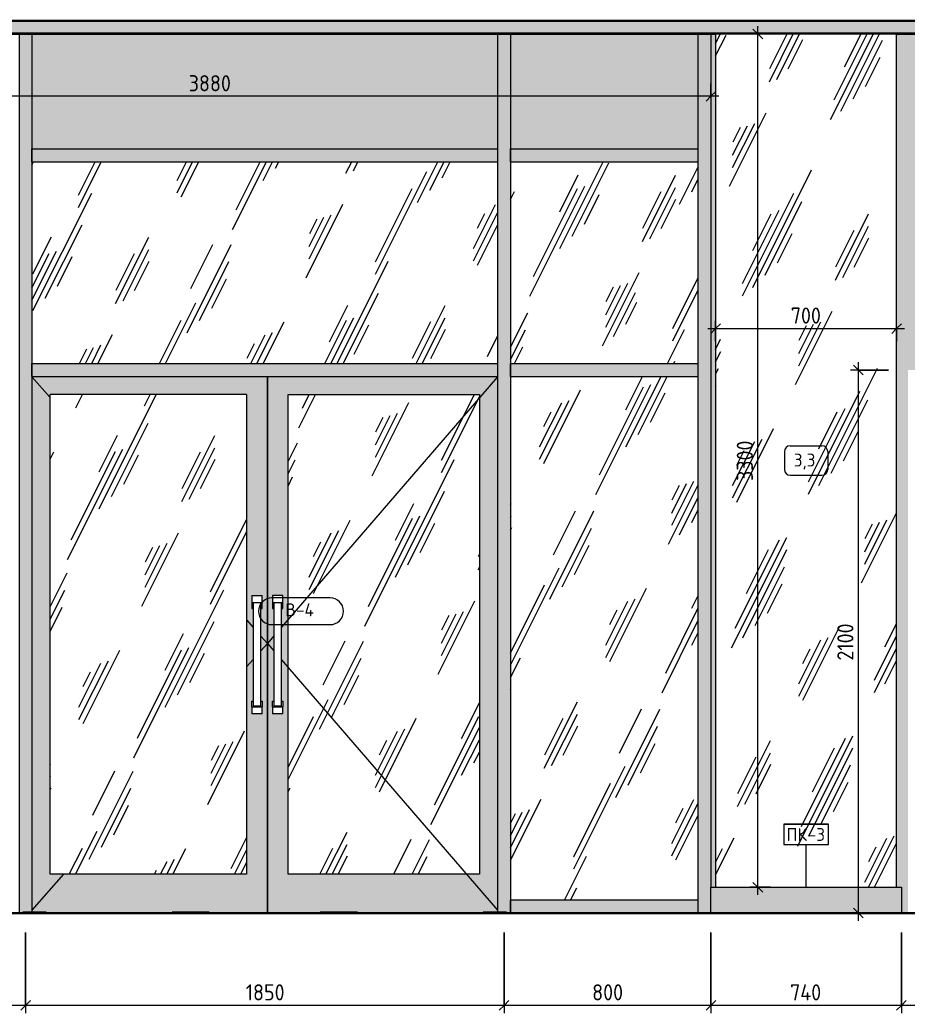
# Model space of a CAD drawing. Header units: millimetres. Extents: x 855 to 103073, y -1987 to 27400.
# Drawn here: x 76845 to 80275, y -387 to 3454 of the extents above; entities that cross this region are included whole.
import ezdxf

# ---------------------------------------------------------------- set-up
doc = ezdxf.new("R2010")
doc.units = ezdxf.units.MM
for name, color, linetype, lineweight in [('A-ANNO-DIMS', 7, 'Continuous', 9), ('A-ANNO-DIMS-25', 7, 'Continuous', 9), ('A-DETL', 7, 'Continuous', 9), ('A-DOOR', 7, 'Continuous', 9), ('A-DOOR-IDEN', 7, 'Continuous', 9), ('A-FLOR', 7, 'Continuous', 9), ('A-GENM', 7, 'Continuous', 9), ('A-GENM-IDEN', 7, 'Continuous', 9), ('A-GLAZ-CURT', 7, 'Continuous', 9), ('A-GLAZ-CWMG', 7, 'Continuous', 9), ('A-WALL-PATT', 7, 'Continuous', 9), ('I-FURN-IDEN', 7, 'Continuous', 9), ('I-WALL', 7, 'Continuous', 9)]:
    doc.layers.add(name, color=color, linetype=linetype, lineweight=lineweight)
for name, color, linetype, lineweight, true_color in [('A-CLNG-1', 7, 'Continuous', 9, 0x787878), ('A-CLNG-FNSH-1', 7, 'Continuous', 30, 0x3c3c3c), ('A-DETL-GENF-3', 9, 'Continuous', 9, 0x808080), ('A-DOOR-GLAZ', 7, 'Continuous', 9, 0x8080ff), ('A-FLOR-1', 7, 'Continuous', 9, 0x787878), ('A-FLOR-FNSH-2', 7, 'Continuous', 30, 0x3c3c3c)]:
    doc.layers.add(name, color=color, linetype=linetype, lineweight=lineweight, true_color=true_color)
doc.styles.add('GOST Common_4', font='GOST_Common.ttf', dxfattribs={"height": 50})
doc.styles.add('ISOCPEUR_1', font='isocpeur.ttf', dxfattribs={"width": 0.9, "height": 62.5})
doc.dimstyles.new('ISO-2_5_0_9К_БОЛЬШОЙ', dxfattribs={"dimscale": 304.8, "dimtxt": 62.248823, "dimasz": 0.123031, "dimexe": 0.098425, "dimexo": 0.246063, "dimgap": 0, "dimtad": 1, "dimdec": 0, "dimrnd": 10, "dimzin": 0, "dimdsep": 46, "dimtxsty": 'ISOCPEUR_1', "dimblk1": 'OBLIQUE', "dimblk2": 'OBLIQUE', "dimsah": 1, "dimcen": 0.09, "dimdle": 0.098425, "dimazin": 0, "dimtfac": 1, "dimtdec": 4, "dimtix": 1, "dimtmove": 0, "dimatfit": 3, "dimfxl": 1, "dimtvp": 1, "dimtolj": 1, "dimtzin": 0, "dimarcsym": 2})
pattern_1 = [(63.435, (63.5, 31.75), (-255.583, 766.747), [317.5, -190.5, 317.5, -190.5, -403.903]), (63.435, (63.5, 31.75), (-255.583, 766.747), [-1016, 127, -276.9]), (63.435, (47.6, 47.6), (-255.583, 766.747), [254, -317.5, 190.5, -190.5, -467.403]), (63.435, (47.6, 47.6), (-255.583, 766.747), [-952.5, 222.25, -245.15]), (63.435, (47.6, 95.25), (-255.583, 766.747), [190.5, -381, 127, -190.5, -530.903]), (63.435, (47.6, 95.25), (-255.583, 766.747), [-889, 285.75, -245.15]), (63.435, (95.25, 47.6), (-255.583, 766.747), [190.5, -381, 158.75, -6404.65]), (63.435, (142.9, 95.25), (-255.583, 766.747), [95.25, -476.25, 63.5, -6499.9]), (63.435, (63.5, 174.6), (-255.583, 766.747), [63.5, -476.25, 63.5, -254, -562.653]), (63.435, (63.5, 174.6), (-255.583, 766.747), [-857.25, 158.75, -403.9]), (63.435, (349.25, 127), (-255.583, 766.747), [317.5, -476.25, 381, -251.503]), (63.435, (349.25, 79.4), (-255.583, 766.747), [444.5, -317.5, 476.25, -188.003]), (63.435, (381, 95.25), (-255.583, 766.747), [508, -254, 381, -276.903]), (63.435, (428.6, 142.9), (-255.583, 766.747), [317.5, -444.5, 254, -403.903]), (63.435, (381, 238.1), (-255.583, 766.747), [158.75, -635, 190.5, -435.653]), (63.435, (476.25, 190.5), (-255.583, 766.747), [127, -635, 127, -530.903])]

# ---------------------------------------------------------------- blocks, each defined once
blk = doc.blocks.new('Прямоугольный импост - Импост структурный с накладкой - 190мм-31924846-Развертка 1_02-5')
at = {"layer": 'A-GLAZ-CWMG'}
blk.add_hatch(color=256, dxfattribs=at).paths.add_polyline_path([(-3770, 0), (-3730, 0), (-3730, 2100), (-3780, 2100), (-3780, 0)])
blk.add_line((-3780, 2100), (-3780, 0), dxfattribs=at)
blk = doc.blocks.new('Прямоугольный импост - Импост структурный с накладкой - 190мм-31924841-Развертка 1_02-5')
at = {"layer": 'A-GLAZ-CWMG'}
blk.add_hatch(color=256, dxfattribs=at).paths.add_polyline_path([(-6395, 0), (-6390, 0), (-6390, 2), (-6355, 2), (-6355, 2100), (-6405, 2100), (-6405, 0)])
for p, q in [((-6405, 2100), (-6405, 0)), ((-6355, 2100), (-6355, 2))]:
    blk.add_line(p, q, dxfattribs=at)
blk = doc.blocks.new('Системная панель - Стекло - 40мм-33226606-Развертка 1_02-5')
at = {"layer": 'A-GLAZ-CURT'}
h = blk.add_hatch(dxfattribs=at)
h.set_pattern_fill('FP_53', color=256, style=0, pattern_type=2)
h.set_pattern_definition(pattern_1)
h.paths.add_polyline_path([(-6322.6, 2125), (-4555, 2125), (-4555, 2905), (-6355, 2905), (-6355, 2125)])
blk = doc.blocks.new('Прямоугольный импост - Импост структурный с накладкой - 190мм-33226607-Развертка 1_02-5')
at = {"layer": 'A-GLAZ-CWMG'}
blk.add_hatch(color=256, dxfattribs=at).paths.add_polyline_path([(-3750, 2100), (-3730, 2100), (-3730, 2930), (-3780, 2930), (-3780, 2100), (-3770, 2100)])
blk.add_line((-3780, 2930), (-3780, 2100), dxfattribs=at)
blk = doc.blocks.new('Прямоугольный импост - Импост структурный с накладкой - 190мм-33226602-Развертка 1_02-5')
at = {"layer": 'A-GLAZ-CWMG'}
blk.add_hatch(color=256, dxfattribs=at).paths.add_polyline_path([(-6380, 2100), (-6355, 2100), (-6355, 2930), (-6405, 2930), (-6405, 2100), (-6395, 2100)])
for p, q in [((-6405, 2930), (-6405, 2100)), ((-6355, 2930), (-6355, 2100))]:
    blk.add_line(p, q, dxfattribs=at)
blk = doc.blocks.new('Прямоугольный импост - Импост структурный с накладкой - 190мм-31923822-Развертка 1_02-5')
at = {"layer": 'A-GLAZ-CWMG'}
blk.add_hatch(color=256, dxfattribs=at).paths.add_polyline_path([(-5365, 2075), (-4555, 2075), (-4555, 2125), (-6355, 2125), (-6355, 2075), (-5435, 2075)])
for p, q in [((-6355, 2075), (-6355, 2125)), ((-6355, 2125), (-4555, 2125)), ((-4555, 2125), (-4555, 2075)), ((-6355, 2075), (-4555, 2075))]:
    blk.add_line(p, q, dxfattribs=at)
blk = doc.blocks.new('Дверь_Витражная_остекление_ - ДВН_CОШ в витраже В-6-31924853-Развертка 1_02-5')
at = {"layer": 'A-DOOR'}
h = blk.add_hatch(color=256, dxfattribs=at)
h.paths.add_polyline_path([(-6005, 0), (-5813.3, 0), (-5813.3, 2), (-5445, 2), (-5445, 2075), (-6355, 2075), (-6355, 2), (-6299.8, 2), (-6299.8, 0), (-6257.1, 0)])
h.paths.add_polyline_path([(-5525, 150), (-6285, 150), (-6285, 2005), (-5525, 2005), (-5525, 431.4)])
h.paths.add_polyline_path([(-5504.3, 770), (-5505, 770), (-5505, 820), (-5500, 820), (-5500, 1177.5), (-5505, 1177.5), (-5505, 1227.5), (-5465, 1227.5), (-5465, 1177.5), (-5470, 1177.5), (-5470, 820), (-5465, 820), (-5465, 770), (-5502.3, 770)])
h = blk.add_hatch(color=256, dxfattribs=at)
h.paths.add_polyline_path([(-4625, 0), (-4610.2, 0), (-4610.2, 2), (-4555, 2), (-4555, 2075), (-5445, 2075), (-5445, 2), (-5096.7, 2), (-5096.7, 0), (-4631.2, 0)])
h.paths.add_polyline_path([(-4625, 150), (-5365, 150), (-5365, 2005), (-4625, 2005), (-4625, 863.2)])
h.paths.add_polyline_path([(-5399.8, 770), (-5425, 770), (-5425, 820), (-5420, 820), (-5420, 1177.5), (-5425, 1177.5), (-5425, 1227.5), (-5385, 1227.5), (-5385, 1177.5), (-5390, 1177.5), (-5390, 820), (-5385, 820), (-5385, 770), (-5395, 770)])
h = blk.add_hatch(dxfattribs=at)
h.set_pattern_fill('FP_53', color=256, style=0, pattern_type=2)
h.set_pattern_definition(pattern_1)
h.paths.add_polyline_path([(-5525, 150), (-5525, 2005), (-6285, 2005), (-6285, 150), (-5701.4, 150)])
h = blk.add_hatch(dxfattribs=at)
h.set_pattern_fill('FP_53', color=256, style=0, pattern_type=2)
h.set_pattern_definition(pattern_1)
h.paths.add_polyline_path([(-5365, 150), (-4625, 150), (-4625, 2005), (-5365, 2005), (-5365, 431.4)])
for p, q in [((-5445, 2075), (-5445, 2)), ((-5445, 2), (-5445, 2075)), ((-6355, 2073.7), (-6285, 1994.3)), ((-4555, 2073.4), (-5390, 1106.2)), ((-5365, 150), (-5365, 2005)), ((-5365, 2005), (-4625, 2005)), ((-4625, 2005), (-4625, 150)), ((-5505, 1227.5), (-5505, 1200)), ((-5505, 1227.5), (-5465, 1227.5)), ((-5465, 1200), (-5505, 1200)), ((-5505, 1200), (-5505, 1177.5)), ((-5500, 1200), (-5500, 800)), ((-5470, 800), (-5470, 1200)), ((-5465, 1200), (-5465, 1227.5)), ((-5465, 1177.5), (-5465, 1200)), ((-5425, 1227.5), (-5425, 1200)), ((-5385, 1227.5), (-5425, 1227.5)), ((-5385, 1200), (-5425, 1200)), ((-5425, 1200), (-5425, 1177.5)), ((-5420, 1200), (-5420, 800)), ((-5390, 800), (-5390, 1200)), ((-5385, 1200), (-5385, 1227.5)), ((-5385, 1177.5), (-5385, 1200)), ((-5505, 1177.5), (-5500, 1177.5)), ((-5470, 1177.5), (-5465, 1177.5)), ((-5425, 1177.5), (-5420, 1177.5)), ((-5390, 1177.5), (-5385, 1177.5)), ((-5524.9, 1133.1), (-5500, 1104.8)), ((-5470, 1070.8), (-5445, 1042.5)), ((-5445, 1042.5), (-5470, 1014.2)), ((-5420, 1071.5), (-5445, 1042.5)), ((-5445, 1042.5), (-5420, 1013.5)), ((-5500, 980.2), (-5525, 951.8)), ((-5390, 978.8), (-4555, 11.6)), ((-5505, 797.5), (-5505, 820)), ((-5505, 820), (-5500, 820)), ((-5470, 820), (-5465, 820)), ((-5465, 820), (-5465, 797.5)), ((-5425, 797.5), (-5425, 820)), ((-5425, 820), (-5420, 820)), ((-5390, 820), (-5385, 820)), ((-5385, 820), (-5385, 797.5)), ((-5505, 797.5), (-5505, 770)), ((-5505, 797.5), (-5465, 797.5)), ((-5465, 770), (-5505, 770)), ((-5470, 800), (-5500, 800)), ((-5465, 770), (-5465, 797.5)), ((-5425, 797.5), (-5425, 770)), ((-5425, 797.5), (-5385, 797.5)), ((-5385, 770), (-5425, 770)), ((-5390, 800), (-5420, 800)), ((-5385, 770), (-5385, 797.5)), ((-6232.6, 150), (-6355, 11.3)), ((-4625, 150), (-5365, 150))]:
    blk.add_line(p, q, dxfattribs=at)
at = {"layer": 'A-DOOR-GLAZ'}
for p, q in [((-5525, 2005), (-6285, 2005)), ((-6285, 150), (-6285, 2005)), ((-5525, 2005), (-5525, 150)), ((-5525, 150), (-6285, 150))]:
    blk.add_line(p, q, dxfattribs=at)
blk = doc.blocks.new('Системная панель - Стекло - 40мм-31924990-Развертка 1_02-5')
at = {"layer": 'A-GLAZ-CURT'}
h = blk.add_hatch(dxfattribs=at)
h.set_pattern_fill('FP_53', color=256, style=0, pattern_type=2)
h.set_pattern_definition(pattern_1)
h.paths.add_polyline_path([(-3780, 50), (-3780, 2075), (-4505, 2075), (-4505, 50), (-3837.6, 50)])
blk = doc.blocks.new('Системная панель - Стекло - 40мм-33226609-Развертка 1_02-5')
at = {"layer": 'A-GLAZ-CURT'}
h = blk.add_hatch(dxfattribs=at)
h.set_pattern_fill('FP_53', color=256, style=0, pattern_type=2)
h.set_pattern_definition(pattern_1)
h.paths.add_polyline_path([(-3837.6, 2125), (-3780, 2125), (-3780, 2905), (-4505, 2905), (-4505, 2125)])
blk = doc.blocks.new('Прямоугольный импост - Импост структурный с накладкой - 190мм-23800918-Развертка 1_02-5')
at = {"layer": 'A-GLAZ-CWMG'}
blk.add_hatch(color=256, dxfattribs=at).paths.add_polyline_path([(-3780, 0), (-3780, 50), (-4505, 50), (-4505, 0), (-3795.4, 0)])
for p, q in [((-4505, 0), (-4505, 50)), ((-3780, 50), (-4505, 50)), ((-3780, 50), (-3780, 0))]:
    blk.add_line(p, q, dxfattribs=at)
blk = doc.blocks.new('Прямоугольный импост - Импост структурный с накладкой - 190мм-23800919-Развертка 1_02-5')
at = {"layer": 'A-GLAZ-CWMG'}
blk.add_hatch(color=256, dxfattribs=at).paths.add_polyline_path([(-3780, 2075), (-3780, 2125), (-4505, 2125), (-4505, 2075), (-3837.6, 2075)])
for p, q in [((-4505, 2075), (-4505, 2125)), ((-4505, 2125), (-3780, 2125)), ((-3780, 2125), (-3780, 2075)), ((-4505, 2075), (-3780, 2075))]:
    blk.add_line(p, q, dxfattribs=at)
blk = doc.blocks.new('Прямоугольный импост - Импост структурный с накладкой - 190мм-V26-Развертка 1_02-5')
at = {"layer": 'A-GLAZ-CWMG'}
blk.add_hatch(color=256, dxfattribs=at).paths.add_polyline_path([(-4515, 0), (-4505, 0), (-4505, 2100), (-4555, 2100), (-4555, 2), (-4520, 2), (-4520, 0)])
for p, q in [((-4555, 2100), (-4555, 2)), ((-4505, 2100), (-4505, 0))]:
    blk.add_line(p, q, dxfattribs=at)
blk = doc.blocks.new('Плинтус - Плинтус керамогранит бежевый-32865245-Развертка 1_02-5')
at = {"layer": 'A-GENM'}
blk.add_hatch(color=256, dxfattribs=at).paths.add_polyline_path([(-3216.3, 0), (-2993.2, 0), (-2993.2, 100), (-3730, 100), (-3730, 0), (-3478.4, 0)])
for p, q in [((-3730, 100), (-3712, 100)), ((-3730, 0), (-3730, 100)), ((-3012, 100), (-2993.2, 100)), ((-2993.2, 100), (-2993.2, 0))]:
    blk.add_line(p, q, dxfattribs=at)
blk = doc.blocks.new('Прямоугольный импост - Импост структурный с накладкой - 190мм-32634297-Развертка 1_02-5')
at = {"layer": 'A-GLAZ-CWMG'}
blk.add_hatch(color=256, dxfattribs=at).paths.add_polyline_path([(-3750, 3450), (-3730, 3450), (-3730, 3454.2), (-3780, 3454.2), (-3780, 3450), (-3770, 3450)])
blk.add_line((-3780, 3454.2), (-3780, 3450), dxfattribs=at)
blk = doc.blocks.new('Прямоугольный импост - Импост структурный с накладкой - 190мм-32634129-Развертка 1_02-5')
at = {"layer": 'A-GLAZ-CWMG'}
blk.add_hatch(color=256, dxfattribs=at).paths.add_polyline_path([(-6322.6, 3450), (-4555, 3450), (-4555, 3454.2), (-6355, 3454.2), (-6355, 3450)])
for p, q in [((-6355, 3450), (-6355, 3454.2)), ((-4555, 3454.2), (-4555, 3450))]:
    blk.add_line(p, q, dxfattribs=at)
blk = doc.blocks.new('Прямоугольный импост - Импост структурный с накладкой - 190мм-22858574-Развертка 1_02-5')
at = {"layer": 'A-GLAZ-CWMG'}
blk.add_hatch(color=256, dxfattribs=at).paths.add_polyline_path([(-3780, 3450), (-3780, 3454.2), (-4505, 3454.2), (-4505, 3450), (-3837.6, 3450)])
for p, q in [((-4505, 3450), (-4505, 3454.2)), ((-3780, 3454.2), (-3780, 3450))]:
    blk.add_line(p, q, dxfattribs=at)
blk = doc.blocks.new('Прямоугольный импост - Импост структурный с накладкой - 190мм-32634286-Развертка 1_02-5')
at = {"layer": 'A-GLAZ-CWMG'}
blk.add_hatch(color=256, dxfattribs=at).paths.add_polyline_path([(-6990, 3450), (-6980, 3450), (-6980, 3454.2), (-7030, 3454.2), (-7030, 3450), (-7020, 3450)])
for p, q in [((-7030, 3454.2), (-7030, 3450)), ((-6980, 3454.2), (-6980, 3450))]:
    blk.add_line(p, q, dxfattribs=at)
blk = doc.blocks.new('Системная панель - Стемалит желтый-33226646-Развертка 1_02-5')
at = {"layer": 'A-GLAZ-CURT'}
blk.add_hatch(color=256, dxfattribs=at).paths.add_polyline_path([(-4555, 2955), (-4555, 3400), (-6355, 3400), (-6355, 2955), (-5080.1, 2955)])
blk = doc.blocks.new('Системная панель - Стемалит желтый-33226647-Развертка 1_02-5')
at = {"layer": 'A-GLAZ-CURT'}
blk.add_hatch(color=256, dxfattribs=at).paths.add_polyline_path([(-3780, 2955), (-3780, 3400), (-4505, 3400), (-4505, 2955), (-3837.6, 2955)])
blk = doc.blocks.new('Прямоугольный импост - Импост структурный с накладкой - 190мм-33226615-Развертка 1_02-5')
at = {"layer": 'A-GLAZ-CWMG'}
blk.add_hatch(color=256, dxfattribs=at).paths.add_polyline_path([(-3750, 2930), (-3730, 2930), (-3730, 3400), (-3780, 3400), (-3780, 2930), (-3770, 2930)])
blk.add_line((-3780, 3400), (-3780, 2930), dxfattribs=at)
blk = doc.blocks.new('Прямоугольный импост - Импост структурный с накладкой - 190мм-V30-Развертка 1_02-5')
at = {"layer": 'A-GLAZ-CWMG'}
blk.add_hatch(color=256, dxfattribs=at).paths.add_polyline_path([(-5080.1, 2905), (-4555, 2905), (-4555, 2955), (-6355, 2955), (-6355, 2905), (-6322.6, 2905)])
for p, q in [((-6355, 2905), (-6355, 2955)), ((-6355, 2955), (-4555, 2955)), ((-4555, 2955), (-4555, 2905)), ((-6355, 2905), (-4555, 2905))]:
    blk.add_line(p, q, dxfattribs=at)
blk = doc.blocks.new('Прямоугольный импост - Импост структурный с накладкой - 190мм-V31-Развертка 1_02-5')
at = {"layer": 'A-GLAZ-CWMG'}
blk.add_hatch(color=256, dxfattribs=at).paths.add_polyline_path([(-3780, 2905), (-3780, 2955), (-4505, 2955), (-4505, 2905), (-3837.6, 2905)])
for p, q in [((-4505, 2905), (-4505, 2955)), ((-4505, 2955), (-3780, 2955)), ((-3780, 2955), (-3780, 2905)), ((-4505, 2905), (-3780, 2905))]:
    blk.add_line(p, q, dxfattribs=at)
blk = doc.blocks.new('Прямоугольный импост - Импост структурный с накладкой - 190мм-33226604-Развертка 1_02-5')
at = {"layer": 'A-GLAZ-CWMG'}
blk.add_hatch(color=256, dxfattribs=at).paths.add_polyline_path([(-6990, 2930), (-6980, 2930), (-6980, 3400), (-7030, 3400), (-7030, 2930), (-7020, 2930)])
for p, q in [((-7030, 3400), (-7030, 2930)), ((-6980, 3400), (-6980, 2930))]:
    blk.add_line(p, q, dxfattribs=at)
blk = doc.blocks.new('М_двери - Типоразмер_рамка-25223575-Развертка 1_02-5')
at = {"layer": 'A-DOOR-IDEN'}
for p, q in [((-18021.8, 1268.4), (-18246.6, 1268.4)), ((-18246.6, 1164.4), (-18021.8, 1164.4))]:
    blk.add_line(p, q, dxfattribs=at)
for centre, start, end in [((-18246.6, 1216.4), 90, 270), ((-18021.8, 1216.4), 270, 90)]:
    blk.add_arc(centre, 52, start, end, dxfattribs=at)
blk = doc.blocks.new('Mark Reiling - Mark Reiling-26174330-Развертка 1_02-5')
at = {"layer": 'A-GENM-IDEN'}
for p, q in [((-1011.7, 343.8), (-1011.7, 264.9)), ((-1011.7, 343.8), (-838.3, 343.8)), ((-838.3, 343.8), (-1011.7, 343.8)), ((-1011.7, 343.8), (-1011.7, 264.9)), ((-838.3, 264.9), (-838.3, 343.8)), ((-838.3, 264.9), (-838.3, 343.8)), ((-1011.7, 264.9), (-838.3, 264.9)), ((-1011.7, 264.9), (-838.3, 264.9))]:
    blk.add_line(p, q, dxfattribs=at)
blk = doc.blocks.new('DIMBLOCK70-Развертка 1_02-5')
at = {"layer": 'A-ANNO-DIMS-25'}
for p, q in [((80253.2, -75), (80253.2, -387.1)), ((80253.2, -357.1), (80253.2, -75.1)), ((81703.2, -75), (81703.2, -387.1)), ((81703.2, -357.1), (81703.2, -75.1)), ((81703.2, -357.1), (80253.2, -357.1))]:
    blk.add_line(p, q, dxfattribs=at)
at = {"layer": 'A-ANNO-DIMS-25', "lineweight": 20}
for p, q in [((80253.2, -357.1), (80271.9, -338.3)), ((81703.2, -357.1), (81721.9, -338.3)), ((80253.2, -357.1), (80234.4, -375.8)), ((81703.2, -357.1), (81684.4, -375.8))]:
    blk.add_line(p, q, dxfattribs=at)
at = {"layer": 'A-ANNO-DIMS-25', "color": 0, "insert": (80901.6, -275.4), "char_height": 62.5, "width": 183.873, "attachment_point": 1, "line_spacing_factor": 1.149209, "style": 'ISOCPEUR_1'}
blk.add_mtext('1450', dxfattribs=at)
blk = doc.blocks.new('_Oblique')
at = {"color": 0, "linetype": 'ByBlock', "lineweight": -2}
blk.add_line((-0.5, -0.5), (0.5, 0.5), dxfattribs=at)
blk = doc.blocks.new('DIMBLOCK71-Развертка 1_02-5')
at = {"layer": 'A-ANNO-DIMS-25'}
for p, q in [((79516.4, -75), (79516.4, -387.1)), ((79516.4, -357.1), (79516.4, -75.1)), ((80253.2, -75), (80253.2, -387.1)), ((80253.2, -357.1), (80253.2, -75.1)), ((80253.2, -357.1), (79516.4, -357.1))]:
    blk.add_line(p, q, dxfattribs=at)
at = {"layer": 'A-ANNO-DIMS-25', "lineweight": 20}
for p, q in [((79516.4, -357.1), (79535.2, -338.3)), ((80253.2, -357.1), (80271.9, -338.3)), ((79516.4, -357.1), (79497.7, -375.8)), ((80253.2, -357.1), (80234.4, -375.8))]:
    blk.add_line(p, q, dxfattribs=at)
at = {"layer": 'A-ANNO-DIMS-25', "color": 0, "insert": (79822.5, -275.4), "char_height": 62.5, "width": 149.397, "attachment_point": 1, "line_spacing_factor": 1.149209, "style": 'ISOCPEUR_1'}
blk.add_mtext('740', dxfattribs=at)
blk = doc.blocks.new('DIMBLOCK72-Развертка 1_02-5')
at = {"layer": 'A-ANNO-DIMS-25'}
for p, q in [((78716.4, -75), (78716.4, -387.1)), ((78716.4, -357.1), (78716.4, -75.1)), ((79516.4, -75), (79516.4, -387.1)), ((79516.4, -357.1), (79516.4, -75.1)), ((79516.4, -357.1), (78716.4, -357.1))]:
    blk.add_line(p, q, dxfattribs=at)
at = {"layer": 'A-ANNO-DIMS-25', "lineweight": 20}
for p, q in [((78716.4, -357.1), (78735.2, -338.3)), ((79516.4, -357.1), (79535.2, -338.3)), ((78716.4, -357.1), (78697.7, -375.8)), ((79516.4, -357.1), (79497.7, -375.8))]:
    blk.add_line(p, q, dxfattribs=at)
at = {"layer": 'A-ANNO-DIMS-25', "color": 0, "insert": (79057.2, -275.4), "char_height": 62.5, "width": 142.215, "attachment_point": 1, "line_spacing_factor": 1.149209, "style": 'ISOCPEUR_1'}
blk.add_mtext('800', dxfattribs=at)
blk = doc.blocks.new('DIMBLOCK73-Развертка 1_02-5')
at = {"layer": 'A-ANNO-DIMS-25'}
for p, q in [((76866.4, -75), (76866.4, -387.1)), ((76866.4, -357.1), (76866.4, -75.1)), ((78716.4, -75), (78716.4, -387.1)), ((78716.4, -357.1), (78716.4, -75.1)), ((78716.4, -357.1), (76866.4, -357.1))]:
    blk.add_line(p, q, dxfattribs=at)
at = {"layer": 'A-ANNO-DIMS-25', "lineweight": 20}
for p, q in [((76866.4, -357.1), (76885.2, -338.3)), ((78716.4, -357.1), (78735.2, -338.3)), ((76866.4, -357.1), (76847.7, -375.8)), ((78716.4, -357.1), (78697.7, -375.8))]:
    blk.add_line(p, q, dxfattribs=at)
at = {"layer": 'A-ANNO-DIMS-25', "color": 0, "insert": (77717.8, -275.4), "char_height": 62.5, "width": 176.691, "attachment_point": 1, "line_spacing_factor": 1.149209, "style": 'ISOCPEUR_1'}
blk.add_mtext('1850', dxfattribs=at)
blk = doc.blocks.new('DIMBLOCK74-Развертка 1_02-5')
at = {"layer": 'A-ANNO-DIMS-25'}
for p, q in [((75586.4, -75), (75586.4, -387.1)), ((75586.4, -357.1), (75586.4, -75.1)), ((76866.4, -75), (76866.4, -387.1)), ((76866.4, -357.1), (76866.4, -75.1)), ((76866.4, -357.1), (75586.4, -357.1))]:
    blk.add_line(p, q, dxfattribs=at)
at = {"layer": 'A-ANNO-DIMS-25', "lineweight": 20}
for p, q in [((75586.4, -357.1), (75605.2, -338.3)), ((76866.4, -357.1), (76885.2, -338.3)), ((75586.4, -357.1), (75567.7, -375.8)), ((76866.4, -357.1), (76847.7, -375.8))]:
    blk.add_line(p, q, dxfattribs=at)
at = {"layer": 'A-ANNO-DIMS-25', "color": 0, "insert": (76152.8, -275.4), "char_height": 62.5, "width": 176.691, "attachment_point": 1, "line_spacing_factor": 1.149209, "style": 'ISOCPEUR_1'}
blk.add_mtext('1280', dxfattribs=at)
blk = doc.blocks.new('DIMBLOCK86-Развертка 1_02-5')
at = {"layer": 'A-ANNO-DIMS-25', "lineweight": 20}
for p, q in [((80086.6, 2099.9), (80067.9, 2118.6)), ((80086.6, 2099.9), (80105.4, 2081.1)), ((80086.6, 0), (80067.9, 18.8)), ((80086.6, 0), (80105.4, -18.8))]:
    blk.add_line(p, q, dxfattribs=at)
at = {"layer": 'A-ANNO-DIMS-25'}
for p, q in [((80086.6, -30), (80086.6, 2129.9)), ((80203.2, 2099.9), (80056.6, 2099.9)), ((80086.6, 2099.9), (80203.2, 2099.9)), ((80135.1, 0), (80056.6, 0)), ((80086.6, 0), (80135.1, 0))]:
    blk.add_line(p, q, dxfattribs=at)
at = {"layer": 'A-ANNO-DIMS-25', "color": 0, "insert": (80005, 976.3), "char_height": 62.5, "width": 176.691, "attachment_point": 1, "rotation": 90, "line_spacing_factor": 1.149209, "style": 'ISOCPEUR_1'}
blk.add_mtext('2100', dxfattribs=at)
blk = doc.blocks.new('DIMBLOCK92-Развертка 1_02-5')
at = {"layer": 'A-ANNO-DIMS-25'}
for p, q in [((75636.4, 3355), (75636.4, 3128.6)), ((75636.4, 3158.6), (75636.4, 3355)), ((79516.4, 3207.1), (79516.4, 3128.6)), ((79516.4, 3158.6), (79516.4, 3207.1)), ((79546.4, 3158.6), (75636.4, 3158.6))]:
    blk.add_line(p, q, dxfattribs=at)
at = {"layer": 'A-ANNO-DIMS-25', "lineweight": 20}
for p, q in [((75636.4, 3158.6), (75617.7, 3139.9)), ((75636.4, 3158.6), (75655.2, 3177.4)), ((79516.4, 3158.6), (79497.7, 3139.9)), ((79516.4, 3158.6), (79535.2, 3177.4))]:
    blk.add_line(p, q, dxfattribs=at)
at = {"layer": 'A-ANNO-DIMS-25', "color": 0, "insert": (77497.4, 3240.3), "char_height": 62.5, "width": 189.619, "attachment_point": 1, "line_spacing_factor": 1.149209, "style": 'ISOCPEUR_1'}
blk.add_mtext('3880', dxfattribs=at)
blk = doc.blocks.new('Марка_Мебель - В прямоуг_Balcon_Марка-25523697-Развертка 1_02-5')
at = {"layer": 'I-FURN-IDEN'}
for p, q in [((-3423.4, 1806.9), (-3300.6, 1806.9)), ((-3445.9, 1784.4), (-3445.9, 1715.4)), ((-3278.1, 1784.4), (-3278.1, 1715.6)), ((-3423.5, 1693.1), (-3300.6, 1693.1))]:
    blk.add_line(p, q, dxfattribs=at)
for centre, radius, start, end in [((-3423.4, 1784.4), 22.5, 90, 180), ((-3300.6, 1784.4), 22.5, 0, 90), ((-3423.5, 1715.4), 22.3, 180, 270), ((-3300.6, 1715.6), 22.5, 270, 0)]:
    blk.add_arc(centre, radius, start, end, dxfattribs=at)
blk = doc.blocks.new('DIMBLOCK94-Развертка 1_02-5')
at = {"layer": 'A-ANNO-DIMS-25'}
for p, q in [((79534.4, 2211.8), (79534.4, 2290.2)), ((80234.4, 2211.8), (80234.4, 2290.2)), ((79504.4, 2260.2), (80264.4, 2260.2)), ((79534.4, 2260.2), (79534.4, 2211.8)), ((80234.4, 2260.2), (80234.4, 2211.8))]:
    blk.add_line(p, q, dxfattribs=at)
at = {"layer": 'A-ANNO-DIMS-25', "lineweight": 20}
for p, q in [((79534.4, 2260.2), (79553.2, 2279)), ((80234.4, 2260.2), (80253.2, 2279)), ((79534.4, 2260.2), (79515.7, 2241.5)), ((80234.4, 2260.2), (80215.7, 2241.5))]:
    blk.add_line(p, q, dxfattribs=at)
at = {"layer": 'A-ANNO-DIMS-25', "color": 0, "insert": (79825.2, 2341.9), "char_height": 62.5, "width": 142.215, "attachment_point": 1, "line_spacing_factor": 1.149209, "style": 'ISOCPEUR_1'}
blk.add_mtext('700', dxfattribs=at)
blk = doc.blocks.new('DIMBLOCK95-Развертка 1_02-5')
at = {"layer": 'A-ANNO-DIMS-25', "lineweight": 20}
for p, q in [((79697.8, 3400), (79679.1, 3418.8)), ((79697.8, 3400), (79716.6, 3381.2)), ((79697.8, 100), (79679.1, 118.7)), ((79697.8, 100), (79716.6, 81.2))]:
    blk.add_line(p, q, dxfattribs=at)
at = {"layer": 'A-ANNO-DIMS-25'}
for p, q in [((79697.8, 70), (79697.8, 3430)), ((79746.3, 3400), (79667.8, 3400)), ((79697.8, 3400), (79746.3, 3400)), ((79746.3, 100), (79667.8, 100)), ((79697.8, 100), (79746.3, 100))]:
    blk.add_line(p, q, dxfattribs=at)
at = {"layer": 'A-ANNO-DIMS-25', "color": 0, "insert": (79616.2, 1671), "char_height": 62.5, "width": 189.619, "attachment_point": 1, "rotation": 90, "line_spacing_factor": 1.149209, "style": 'ISOCPEUR_1'}
blk.add_mtext('3300', dxfattribs=at)

msp = doc.modelspace()

# ---------------------------------------------------------------- hatches: boundary and pattern name
at = {"layer": 'A-CLNG-1'}
msp.add_hatch(color=256, dxfattribs=at).paths.add_polyline_path([(82515.2, 3400), (83116.4, 3400), (83116.4, 3450), (63256.4, 3450), (63256.4, 3400), (82230.6, 3400)])
at = {"layer": 'A-DETL-GENF-3'}
h = msp.add_hatch(dxfattribs=at)
h.set_pattern_fill('FP_53', color=256, style=0, pattern_type=2)
h.set_pattern_definition([(63.435, (83309.9, 31.75), (-255.583, 766.75), [317.5, -190.5, 317.5, -190.5, -403.903]), (63.435, (83309.9, 31.75), (-255.583, 766.75), [-1016, 127, -276.9]), (63.435, (83294.03, 47.6), (-255.583, 766.75), [254, -317.5, 190.5, -190.5, -467.403]), (63.435, (83294.03, 47.6), (-255.583, 766.75), [-952.5, 222.25, -245.15]), (63.435, (83294.03, 95.25), (-255.58, 766.75), [190.5, -381, 127, -190.5, -530.903]), (63.435, (83294.03, 95.25), (-255.58, 766.75), [-889, 285.75, -245.15]), (63.435, (83341.66, 47.6), (-255.583, 766.75), [190.5, -381, 158.75, -6404.65]), (63.435, (83389.3, 95.25), (-255.583, 766.75), [95.25, -476.25, 63.5, -6499.9]), (63.435, (83309.9, 174.6), (-255.58, 766.75), [63.5, -476.25, 63.5, -254, -562.653]), (63.435, (83309.9, 174.6), (-255.58, 766.75), [-857.25, 158.75, -403.9]), (63.435, (83595.66, 127), (-255.583, 766.75), [317.5, -476.25, 381, -251.5]), (63.435, (83595.66, 79.4), (-255.583, 766.75), [444.5, -317.5, 476.25, -188]), (63.435, (83627.4, 95.25), (-255.583, 766.75), [508, -254, 381, -276.9]), (63.435, (83675.03, 142.9), (-255.583, 766.75), [317.5, -444.5, 254, -403.9]), (63.435, (83627.4, 238.1), (-255.583, 766.75), [158.75, -635, 190.5, -435.65]), (63.435, (83722.66, 190.5), (-255.583, 766.75), [127, -635, 127, -530.9])])
h.paths.add_polyline_path([(79534.4, 100), (80234.4, 100), (80234.4, 3400), (79534.4, 3400), (79534.4, 215.4)])
at = {"layer": 'A-FLOR'}
for points in [[(77641.7, 0), (77791.4, 0), (77791.4, 2), (77576.8, 2), (77576.8, 0)], [(77801.4, 0), (78006, 0), (78006, 2), (77791.4, 1.8), (77791.4, 0)]]:
    msp.add_hatch(color=256, dxfattribs=at).paths.add_polyline_path(points)
at = {"layer": 'A-FLOR-1'}
h = msp.add_hatch(color=256, dxfattribs=at)
h.paths.add_polyline_path([(76856.4, 0), (76946.6, 0), (76946.6, 2), (76856.4, 2)])
h.paths.add_polyline_path([(78701.4, 0), (78726.4, 0), (78726.4, 2), (78636.2, 2), (78636.2, 0), (78691.4, 0)])
h.paths.add_polyline_path([(77433.2, 0), (77576.8, 0), (77576.8, 2), (77433.2, 2)])
h.paths.add_polyline_path([(78149.7, 0), (78149.7, 2), (78006, 2), (78006, 0)])
at = {"layer": 'A-WALL-PATT'}
h = msp.add_hatch(color=256, dxfattribs=at)
h.paths.add_polyline_path([(81703.2, 0), (81703.2, 3400), (80234.4, 3400), (80234.4, 100), (80253.2, 100), (80253.2, 0), (80278.2, 0), (80278.2, 2099.9), (81678.2, 2099.9), (81678.4, 0)])
h.paths.add_polyline_path([(79516.4, 100), (79534.4, 100), (79534.4, 3400), (79516.4, 3400), (79516.4, 215.4)])
h.paths.add_polyline_path([(79516.4, 3450), (81955.4, 3450), (81955.4, 3454.2), (79516.4, 3454.2)])

# ---------------------------------------------------------------- linework, layer by layer
at = {"layer": 'A-CLNG-FNSH-1'}
for p, q in [((83116.4, 3450), (63256.4, 3450)), ((83116.4, 3401), (63256.4, 3401)), ((63256.4, 3400), (79534.4, 3400)), ((80234.4, 3400), (81703.2, 3400))]:
    msp.add_line(p, q, dxfattribs=at)
at = {"layer": 'A-DETL'}
for p, q in [((80234.4, 3400), (79534.4, 3400)), ((79534.4, 3400), (79534.4, 100)), ((80234.4, 100), (80234.4, 3400)), ((79534.4, 100), (80234.4, 100))]:
    msp.add_line(p, q, dxfattribs=at)
at = {"layer": 'A-FLOR'}
for p, q in [((77576.8, 2), (78006, 2)), ((77791.4, 0), (77791.4, 2)), ((83136.4, -0.1), (63255.9, -0.1))]:
    msp.add_line(p, q, dxfattribs=at)
at = {"layer": 'A-FLOR-FNSH-2'}
for p, q in [((82701.4, 0), (63255.9, 0)), ((76946.6, 2), (76856.4, 2)), ((76856.4, 2), (76856.4, 0)), ((76946.6, 0), (76946.6, 2)), ((77576.8, 2), (77433.2, 2)), ((77433.2, 2), (77433.2, 0)), ((77576.8, 0), (77576.8, 2)), ((78149.7, 2), (78006, 2)), ((78006, 2), (78006, 0)), ((78149.7, 0), (78149.7, 2)), ((78726.4, 2), (78636.2, 2)), ((78636.2, 2), (78636.2, 0)), ((78726.4, 0), (78726.4, 2))]:
    msp.add_line(p, q, dxfattribs=at)
at = {"layer": 'A-GENM-IDEN'}
msp.add_line((79884.8, 100), (79884.8, 263.9), dxfattribs=at)
at = {"layer": 'I-WALL'}
for p, q in [((79516.4, 3454.2), (79516.4, 3450)), ((79516.4, 3400), (79516.4, 100))]:
    msp.add_line(p, q, dxfattribs=at)

# ---------------------------------------------------------------- block references
at = {"layer": 'A-DOOR'}
msp.add_blockref('Дверь_Витражная_остекление_ - ДВН_CОШ в витраже В-6-31924853-Развертка 1_02-5', (83246.4, 0), dxfattribs=at)
at = {"layer": 'A-DOOR-IDEN'}
msp.add_blockref('М_двери - Типоразмер_рамка-25223575-Развертка 1_02-5', (96065.6, -49.1), dxfattribs=at)
at = {"layer": 'A-GENM'}
msp.add_blockref('Плинтус - Плинтус керамогранит бежевый-32865245-Развертка 1_02-5', (83246.4, 0), dxfattribs=at)
at = {"layer": 'A-GENM-IDEN'}
msp.add_blockref('Mark Reiling - Mark Reiling-26174330-Развертка 1_02-5', (80809.8, 0), dxfattribs=at)
at = {"layer": 'A-GLAZ-CURT'}
for name in ['Системная панель - Стемалит желтый-33226646-Развертка 1_02-5', 'Системная панель - Стемалит желтый-33226647-Развертка 1_02-5', 'Системная панель - Стекло - 40мм-33226606-Развертка 1_02-5', 'Системная панель - Стекло - 40мм-33226609-Развертка 1_02-5', 'Системная панель - Стекло - 40мм-31924990-Развертка 1_02-5']:
    msp.add_blockref(name, (83246.4, 0), dxfattribs=at)
at = {"layer": 'A-GLAZ-CWMG'}
for name, p in [('Прямоугольный импост - Импост структурный с накладкой - 190мм-32634286-Развертка 1_02-5', (83871.4, 0)), ('Прямоугольный импост - Импост структурный с накладкой - 190мм-32634129-Развертка 1_02-5', (83246.4, 0)), ('Прямоугольный импост - Импост структурный с накладкой - 190мм-32634286-Развертка 1_02-5', (85721.4, 0)), ('Прямоугольный импост - Импост структурный с накладкой - 190мм-22858574-Развертка 1_02-5', (83246.4, 0)), ('Прямоугольный импост - Импост структурный с накладкой - 190мм-32634297-Развертка 1_02-5', (83246.4, 0)), ('Прямоугольный импост - Импост структурный с накладкой - 190мм-33226604-Развертка 1_02-5', (83871.4, 0)), ('Прямоугольный импост - Импост структурный с накладкой - 190мм-33226604-Развертка 1_02-5', (85721.4, 0)), ('Прямоугольный импост - Импост структурный с накладкой - 190мм-33226615-Развертка 1_02-5', (83246.4, 0)), ('Прямоугольный импост - Импост структурный с накладкой - 190мм-33226602-Развертка 1_02-5', (83246.4, 0)), ('Прямоугольный импост - Импост структурный с накладкой - 190мм-V30-Развертка 1_02-5', (83246.4, 0)), ('Прямоугольный импост - Импост структурный с накладкой - 190мм-33226602-Развертка 1_02-5', (85096.4, 0)), ('Прямоугольный импост - Импост структурный с накладкой - 190мм-V31-Развертка 1_02-5', (83246.4, 0)), ('Прямоугольный импост - Импост структурный с накладкой - 190мм-33226607-Развертка 1_02-5', (83246.4, 0)), ('Прямоугольный импост - Импост структурный с накладкой - 190мм-31923822-Развертка 1_02-5', (83246.4, 0)), ('Прямоугольный импост - Импост структурный с накладкой - 190мм-23800919-Развертка 1_02-5', (83246.4, 0)), ('Прямоугольный импост - Импост структурный с накладкой - 190мм-31924841-Развертка 1_02-5', (83246.4, 0)), ('Прямоугольный импост - Импост структурный с накладкой - 190мм-V26-Развертка 1_02-5', (83246.4, 0)), ('Прямоугольный импост - Импост структурный с накладкой - 190мм-31924846-Развертка 1_02-5', (83246.4, 0)), ('Прямоугольный импост - Импост структурный с накладкой - 190мм-23800918-Развертка 1_02-5', (83246.4, 0))]:
    msp.add_blockref(name, p, dxfattribs=at)
at = {"layer": 'I-FURN-IDEN'}
msp.add_blockref('Марка_Мебель - В прямоуг_Balcon_Марка-25523697-Развертка 1_02-5', (83246.4, 0), dxfattribs=at)

# ---------------------------------------------------------------- texts
at = {"layer": 'A-DOOR-IDEN', "char_height": 50, "attachment_point": 1, "style": 'GOST Common_4'}
for s, insert, width in [('\\fGOST Common|b0|i0|c204|p34|;В', (77871.2, 1197.6), 50.105), ('-4', (77912.6, 1197.6), 94.198)]:
    msp.add_mtext(s, dxfattribs=dict(at, insert=insert, width=width))
at = {"layer": 'A-GENM-IDEN', "char_height": 50, "attachment_point": 1, "style": 'GOST Common_4'}
for s, insert, width in [('ПК', (79808.8, 328.8), 100.211), ('-3', (79891.5, 328.8), 86.181)]:
    msp.add_mtext(s, dxfattribs=dict(at, insert=insert, width=width))
at = {"layer": 'I-FURN-IDEN', "insert": (79836.9, 1776.8), "char_height": 50, "width": 106.224, "attachment_point": 1, "style": 'GOST Common_4'}
msp.add_mtext('3,3', dxfattribs=at)

# ---------------------------------------------------------------- dimensions: what is measured, and where the dimension line sits
at = {"layer": 'A-ANNO-DIMS'}
for base, p1, p2, override, picture, middle in [((75636.4, 3158.6), (79516.4, 3132.1), (75636.4, 3430), {"dimpost": '<>', "dimfxl": 3891.417492}, 'DIMBLOCK92-Развертка 1_02-5', (77576.4, 3189.9)), ((80234.4, 2260.2), (79534.4, 2286.8), (80234.4, 2286.8), {"dimpost": '<>', "dimfxl": 700}, 'DIMBLOCK94-Развертка 1_02-5', (79884.4, 2291.5)), ((75586.4, -357.1), (76866.4, 0), (75586.4, 0), {"dimpost": '<>', "dimfxl": 1279.999984}, 'DIMBLOCK74-Развертка 1_02-5', (76226.4, -325.8)), ((76866.4, -357.1), (78716.4, 0), (76866.4, 0), {"dimpost": '<>', "dimfxl": 1850}, 'DIMBLOCK73-Развертка 1_02-5', (77791.4, -325.8)), ((78716.4, -357.1), (79516.4, 0), (78716.4, 0), {"dimpost": '<>', "dimfxl": 800}, 'DIMBLOCK72-Развертка 1_02-5', (79116.4, -325.8)), ((79516.4, -357.1), (80253.2, 0), (79516.4, 0), {"dimpost": '<>', "dimfxl": 736.782118}, 'DIMBLOCK71-Развертка 1_02-5', (79884.8, -325.8)), ((80253.2, -357.1), (81703.2, 0), (80253.2, 0), {"dimpost": '<>', "dimfxl": 1450}, 'DIMBLOCK70-Развертка 1_02-5', (80978.2, -325.8))]:
    dim = msp.add_linear_dim(base=base, p1=p1, p2=p2, dimstyle='ISO-2_5_0_9К_БОЛЬШОЙ', override=override, dxfattribs=at)
    dim.commit()
    dim.dimension.update_dxf_attribs({"geometry": picture, "text_midpoint": middle})
for base, p1, p2, override, picture, middle in [((79697.8, 3400), (79671.3, 100), (79671.3, 3400), {"dimpost": '<>', "dimfxl": 3300}, 'DIMBLOCK95-Развертка 1_02-5', (79666.6, 1750)), ((80086.6, 2099.9), (80060.1, 0), (80278.2, 2099.9), {"dimpost": '<>', "dimfxl": 2111.192049}, 'DIMBLOCK86-Развертка 1_02-5', (80055.4, 1049.9))]:
    dim = msp.add_linear_dim(base=base, p1=p1, p2=p2, angle=90, dimstyle='ISO-2_5_0_9К_БОЛЬШОЙ', override=override, dxfattribs=at)
    dim.commit()
    dim.dimension.update_dxf_attribs({"geometry": picture, "text_midpoint": middle})

doc.saveas('drawing.dxf')
